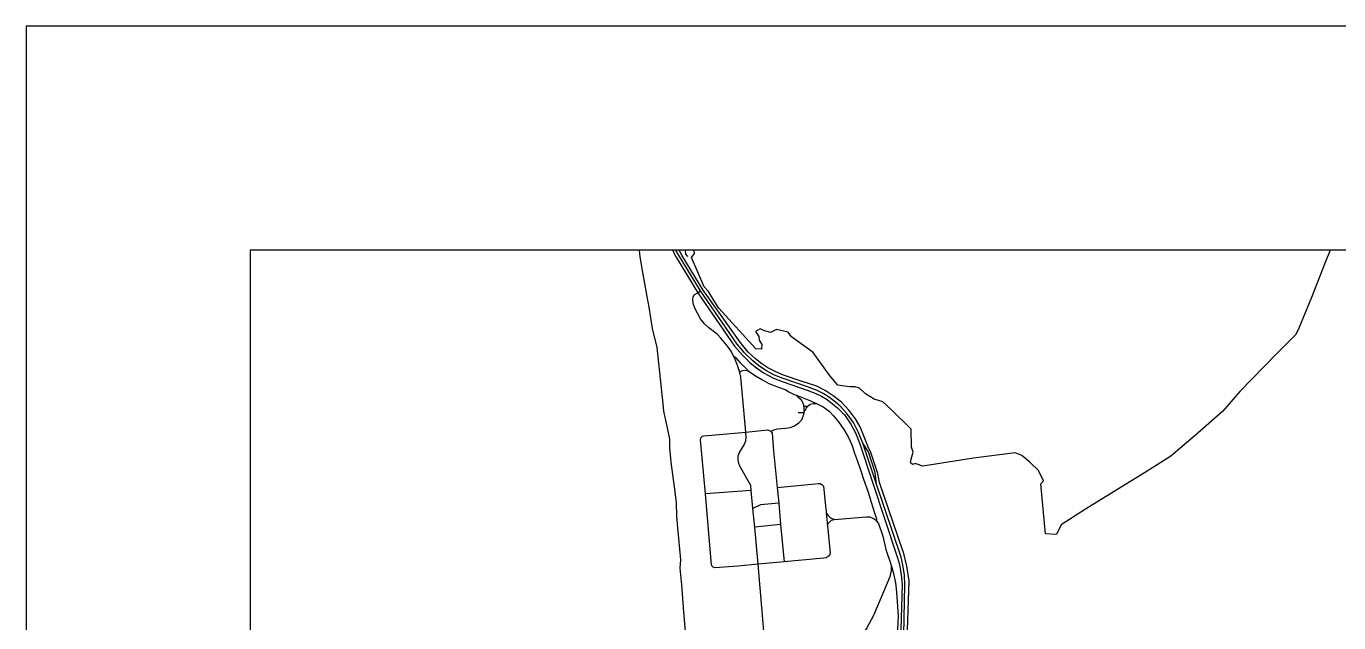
# Model space of a CAD drawing. Header units: millimetres. Extents: x 355 to 584, y 105 to 363.
# Drawn here: x 355.1 to 472.4, y 309.3 to 362.5 of the extents above; entities that cross this region are included whole.
import ezdxf

# ---------------------------------------------------------------- set-up
doc = ezdxf.new("R2010")
doc.units = ezdxf.units.MM
doc.header["$MEASUREMENT"] = 0
doc.layers.add('Default', color=18, linetype='Continuous', true_color=0x000000)

msp = doc.modelspace()

# ---------------------------------------------------------------- linework, layer by layer
at = {"color": 1, "true_color": 0xff0000}
for points in [[(409.89, 342.5), (409.96, 341.92), (410.17, 340.69), (410.59, 338.39), (410.76, 337.43), (411.06, 335.53), (411.47, 333.83), (412.02, 328.79), (412.06, 328.15), (412.4, 326.64), (412.59, 325.63), (412.61, 324.89), (412.72, 323.58), (413.07, 320.95), (413.21, 319.95), (413.24, 318.76), (413.31, 317.72), (413.58, 314.88), (413.54, 314.13), (413.68, 312.63), (413.86, 310.24), (414.13, 307.05)], [(412.86, 342.5), (413.21, 341.88), (415.15, 338.72), (418.42, 333.94), (419.14, 333.14), (419.81, 332.46), (420.37, 332), (421.01, 331.57), (421.9, 331.1), (422.68, 330.78), (424.9, 330.03), (425.68, 329.73), (426.17, 329.49), (426.69, 329.19), (427.18, 328.81), (427.62, 328.43), (428.24, 327.82), (428.81, 326.99), (429.23, 326.2), (429.61, 325.24), (432.98, 315.06), (433.14, 314.45), (433.3, 313.54), (433.38, 312.66), (433.22, 306.7)], [(433.52, 306.65), (433.64, 312.67), (433.6, 313.51), (433.45, 314.43), (433.3, 315.11), (431.11, 321.63), (429.88, 325.29), (429.46, 326.3), (429.05, 327.14), (428.44, 327.94), (427.86, 328.59), (427.45, 328.94), (426.9, 329.37), (426.34, 329.71), (425.79, 330), (424.92, 330.31), (422.75, 331.05), (421.99, 331.37), (421.22, 331.78), (420.57, 332.21), (420.05, 332.63), (419.31, 333.34), (418.66, 334.13), (415.37, 338.87), (413.46, 342), (413.18, 342.5)], [(433.44, 315.68), (431.37, 321.78), (431.21, 322.59), (430.55, 324.53), (430.37, 324.88), (430.07, 325.7), (429.64, 326.73), (429.22, 327.45), (428.63, 328.24), (427.97, 328.94), (427.24, 329.52), (426.52, 330), (425.76, 330.36), (424.46, 330.8), (422.79, 331.35), (422.11, 331.65), (421.4, 332.02), (420.86, 332.38), (420.29, 332.82), (419.64, 333.42), (418.93, 334.29), (415.61, 338.95), (413.7, 342.08), (413.47, 342.5)], [(414, 342.5), (414.04, 342.16), (414.2, 341.94)], [(471.62, 342.5), (471.17, 341.41), (469.95, 338.3), (468.82, 335.54), (468.56, 334.99), (466.83, 333.25), (463.56, 329.89), (462, 328.1), (459.61, 325.99), (457.39, 324.11), (455.27, 322.8), (449.77, 319.4), (447.59, 317.98), (447.17, 317.13), (446.2, 317.19), (445.78, 321.65), (446.03, 321.93), (445.57, 322.85), (444.81, 323.59), (444.07, 324.18), (443.48, 324.43), (439.77, 323.94), (435.23, 323.23), (434.65, 323.45), (434.62, 323.47), (434.3, 323.39), (434.28, 323.4), (434.14, 323.53), (434.21, 323.85), (434.38, 324.49), (434.28, 324.76), (434.22, 324.94), (434.19, 326.52), (432.42, 328.29), (431.65, 328.97), (430.89, 329.2), (430.13, 329.69), (429.58, 330.2), (429.2, 330.3), (428.72, 330.31), (428.25, 330.37), (427.63, 330.47), (426.86, 331.39), (425.43, 333.38), (423.51, 334.78), (423.21, 335.19), (422.16, 335.43), (421.62, 335.16), (421.1, 335.31), (420.69, 335.5), (420.28, 335.24), (420.58, 334.8), (420.63, 334.48), (420.85, 334.09), (420.83, 333.69), (420.31, 333.72), (417.02, 337.33), (416.69, 337.83), (416.09, 338.83), (415.7, 339.23), (414.56, 341.86), (414.85, 342.22), (414.81, 342.5)], [(421.03, 308.49), (420.52, 314.49), (420.22, 317.8), (420.05, 319.46), (419.91, 321.07), (419.86, 321.51), (418.89, 323.23), (418.79, 323.48), (418.73, 323.81), (418.75, 324.14), (418.85, 324.46), (419.28, 325.14), (419.42, 325.48), (419.46, 325.83), (419.42, 326.28), (418.97, 331.17), (418.89, 331.58), (418.69, 332.22), (418.51, 332.69), (418.29, 333.12), (418.1, 333.49), (417.79, 333.94), (417.2, 334.66), (416.89, 334.98), (416.74, 335.1), (416.12, 335.59), (415.74, 335.94), (415.38, 336.39), (414.86, 337.34), (414.72, 337.74), (414.7, 338.14), (414.73, 338.33), (414.82, 338.52), (415.15, 338.72), (415.37, 338.87)], [(418.29, 333.12), (418.52, 332.89), (418.7, 332.69), (418.91, 332.47), (419.38, 332.02), (419.64, 331.73), (420.19, 331.36), (420.85, 330.96), (421.47, 330.62), (422.1, 330.37), (422.66, 330.17), (422.94, 330.07), (423.26, 329.88), (423.69, 329.66), (423.92, 329.57), (424.24, 329.44), (425, 329.14), (425.75, 328.82), (426.33, 328.53), (426.86, 328.14), (427.27, 327.73), (427.71, 327.18), (428.17, 326.51), (428.59, 325.8), (428.88, 325.14), (429.14, 324.39), (429.4, 323.67), (429.7, 322.81), (429.94, 322.06), (430.33, 320.99), (430.61, 320.01), (430.91, 319.07), (431.11, 318.53), (431.11, 318.32)], [(418.89, 331.58), (418.94, 331.65), (419.05, 331.73), (419.15, 331.77), (419.34, 331.79), (419.53, 331.77), (419.64, 331.73)], [(423.92, 329.57), (424.08, 329.41), (424.27, 329.24), (424.42, 329.05), (424.57, 328.72), (424.6, 328.45), (424.62, 328.25), (424.65, 328.08)], [(421.67, 326.36), (421.82, 326.43), (422.02, 326.51), (422.26, 326.56), (422.58, 326.6), (422.96, 326.61), (423.42, 326.68), (423.76, 326.83), (424.17, 327.09), (424.42, 327.38), (424.57, 327.78), (424.63, 327.98), (424.65, 328.08), (424.75, 328.27), (424.84, 328.43), (425, 328.63), (425.18, 328.76), (425.45, 328.83), (425.75, 328.82)], [(424.84, 328.43), (424.83, 328.52), (424.8, 328.57), (424.75, 328.58), (424.69, 328.57), (424.66, 328.56), (424.62, 328.51), (424.6, 328.45)], [(424.63, 327.98), (424.09, 327.98)], [(415.38, 325.59), (415.39, 325.75), (415.55, 325.9), (415.66, 325.95), (419.42, 326.28), (421.35, 326.47)], [(421.35, 326.47), (421.44, 326.46), (421.67, 326.36), (421.77, 326.18), (421.91, 324.61), (422.23, 321.34), (422.36, 319.92), (422.51, 318.02), (422.84, 314.7)], [(416.65, 314.17), (416.46, 314.25), (416.37, 314.42), (415.83, 320.75), (415.38, 325.59)], [(431.11, 321.63), (430.99, 322.67), (430.37, 324.52), (429.88, 325.29)], [(422.23, 321.34), (425.91, 321.67)], [(425.91, 321.67), (426.07, 321.67), (426.22, 321.61), (426.36, 321.46), (426.58, 319.38), (426.59, 319.27), (426.61, 319.07), (426.73, 317.91), (426.96, 315.46), (426.9, 315.27), (426.79, 315.17), (426.6, 315.05), (426.38, 315.02)], [(419.91, 321.07), (415.83, 320.75)], [(422.36, 319.92), (420.74, 319.78), (420.05, 319.46)], [(426.61, 319.07), (426.77, 318.82), (426.98, 318.62), (427.36, 318.47), (430.17, 318.72), (430.49, 318.7), (430.83, 318.57), (431, 318.45), (431.11, 318.32), (431.29, 318.1), (431.65, 316.98), (431.93, 315.79), (432.42, 314.4), (432.42, 313.93), (432.28, 313.35), (430.82, 309.91), (430.24, 308.79), (429.02, 306.92), (428.64, 306.21), (426.85, 302.07), (426.59, 301.56)], [(422.51, 318.02), (420.22, 317.8)], [(426.73, 317.91), (426.77, 318.11), (427.07, 318.4), (427.36, 318.47)], [(433.44, 315.68), (433.79, 314.29), (433.99, 313.01), (433.76, 305.96)], [(426.38, 315.02), (422.84, 314.7), (420.52, 314.49), (418.71, 314.3), (416.65, 314.17)], [(432.42, 314.4), (432.6, 313.76), (432.8, 312.82), (432.9, 311.99), (433.02, 309.85), (432.9, 306.96), (432.85, 304.9), (432.88, 303.15), (433.06, 299.69), (433.48, 294.87), (433.48, 294.44), (433.34, 294.11), (433.06, 293.86), (426.83, 291.58), (426.4, 291.47), (425.74, 291.46)]]:
    msp.add_lwpolyline(points, dxfattribs=at)
at = {"layer": 'Default'}
msp.add_lwpolyline([(355.13, 104.52), (583.91, 104.52), (583.91, 362.5), (355.13, 362.5)], close=True, dxfattribs=at)
msp.add_lwpolyline([(563.91, 185.31), (563.91, 342.5), (375.13, 342.5), (375.13, 185.31)], dxfattribs=at)

doc.saveas('drawing.dxf')
